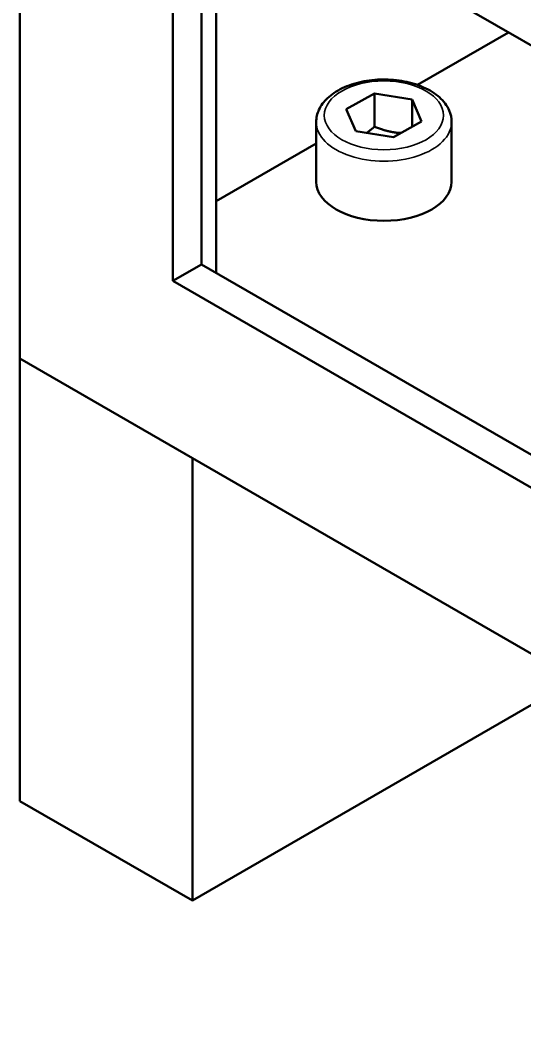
# Model space of a CAD drawing. Header units: millimetres. Extents: x -2015 to 3360, y -4745 to 2376.
# Drawn here: x 1560.5 to 1597.7, y 512.5 to 586.3 of the extents above; entities that cross this region are included whole.
import ezdxf

# ---------------------------------------------------------------- set-up
doc = ezdxf.new("R2010")
doc.units = ezdxf.units.MM
doc.header["$LTSCALE"] = 8
doc.layers.add('Visible (ISO)', color=7, linetype='Continuous', lineweight=50)
doc.layers.add('Visible Narrow (ISO)', color=7, linetype='Continuous', lineweight=35)

msp = doc.modelspace()

# ---------------------------------------------------------------- linework, layer by layer
at = {"layer": 'Visible (ISO)'}
for p, q in [((1560.476, 561.279), (1560.476, 602.104)), ((1571.758, 599.673), (1652.432, 553.095)), ((1574.961, 567.613), (1574.961, 597.823)), ((1573.879, 596.815), (1573.879, 568.238)), ((1571.758, 567.013), (1571.758, 595.59)), ((1589.826, 581.49), (1596.538, 585.366)), ((1584.57, 579.699), (1586.644, 580.859)), ((1586.644, 580.859), (1589.42, 580.401)), ((1586.644, 578.409), (1586.644, 580.859)), ((1589.42, 580.401), (1590.122, 578.785)), ((1589.42, 580.401), (1589.42, 578.392)), ((1585.272, 578.083), (1584.57, 579.699)), ((1582.346, 578.752), (1582.346, 574.343)), ((1590.122, 578.785), (1588.048, 577.625)), ((1592.346, 578.752), (1592.346, 574.343)), ((1588.048, 577.625), (1585.272, 578.083)), ((1574.961, 572.908), (1582.346, 577.172)), ((1573.879, 568.238), (1571.758, 567.013)), ((1573.879, 568.238), (1652.432, 522.885)), ((1652.432, 520.436), (1571.758, 567.013)), ((1560.476, 561.279), (1663.714, 501.675)), ((1560.476, 561.279), (1573.204, 553.931)), ((1560.476, 528.619), (1560.476, 561.279)), ((1573.204, 521.271), (1573.204, 553.931)), ((1573.204, 521.271), (1601.488, 537.601)), ((1560.476, 528.619), (1573.204, 521.271))]:
    msp.add_line(p, q, dxfattribs=at)
msp.add_ellipse((1587.346, 574.343), major_axis=(5, 0), ratio=0.57735, start_param=3.141593, end_param=6.283185, dxfattribs=at)
msp.add_open_spline([(1582.346, 578.752), (1582.346, 579.064), (1582.419, 579.375), (1582.697, 579.975), (1582.912, 580.26), (1583.481, 580.798), (1583.851, 581.043), (1584.7, 581.452), (1585.182, 581.612), (1586.199, 581.829), (1586.732, 581.887), (1587.799, 581.897), (1588.331, 581.85), (1589.351, 581.656), (1589.838, 581.507), (1590.721, 581.114), (1591.117, 580.869), (1591.759, 580.294), (1592.011, 579.966), (1592.284, 579.331), (1592.346, 579.042), (1592.346, 578.752)], degree=3, knots=[3.910891, 3.910891, 3.910891, 3.910891, 4.172645, 4.172645, 4.458714, 4.458714, 4.786445, 4.786445, 5.12705, 5.12705, 5.464981, 5.464981, 5.801132, 5.801132, 6.138746, 6.138746, 6.479307, 6.479307, 6.809371, 6.809371, 7.052483, 7.052483, 7.052483, 7.052483], dxfattribs=at)
for points, weights in [([(1586.644, 578.409), (1586.345, 578.144), (1586.078, 577.95)], [1, 1.04015976082, 1.05946883287]), ([(1588.605, 577.937), (1587.681, 577.984), (1586.644, 578.409)], [1.06245084234, 1.11129838663, 1])]:
    msp.add_rational_spline(points, weights, degree=2, dxfattribs=at)
at = {"layer": 'Visible Narrow (ISO)'}
msp.add_ellipse((1587.346, 579.242), major_axis=(-4.4, 0), ratio=0.57735, dxfattribs=at)
msp.add_ellipse((1587.346, 578.752), major_axis=(-5, 0), ratio=0.57735, start_param=0, end_param=3.141593, dxfattribs=at)

doc.saveas('drawing.dxf')
